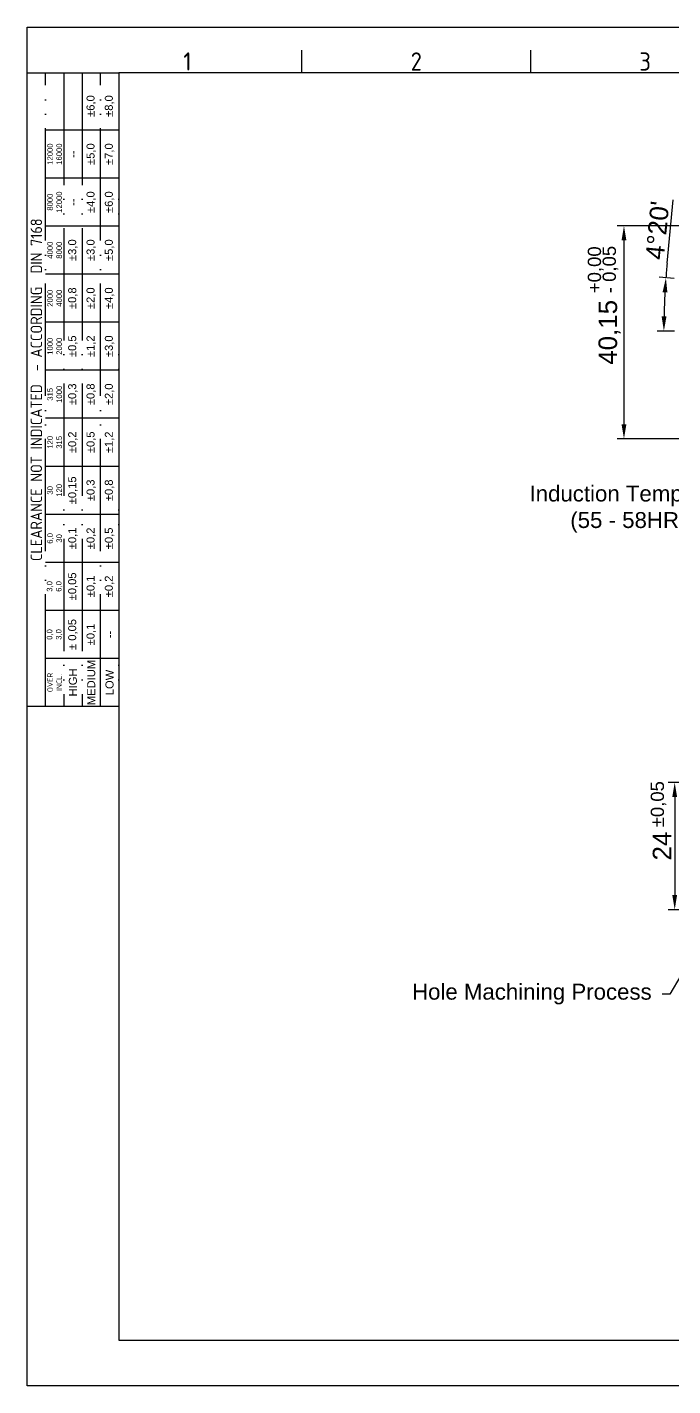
# Model space of a CAD drawing. Header units: millimetres. Extents: x 5222 to 5585, y 1392 to 1648.
# Drawn here: x 5222.4 to 5344.2, y 1392.2 to 1648.5 of the extents above; entities that cross this region are included whole.
import ezdxf
from ezdxf import colors
from ezdxf.entities.mleader import LeaderData, LeaderLine
from ezdxf.enums import TextEntityAlignment as Align
from ezdxf.math import Vec2, Vec3

# ---------------------------------------------------------------- set-up
doc = ezdxf.new("R2010")
doc.units = ezdxf.units.MM
doc.linetypes.add('ACAD_ISO05W100', pattern=[33, 24, -3, 0, -3, 0, -3])
doc.layers.add('AM_5', color=1, linetype='Continuous', lineweight=25)
doc.layers.add('AM_BOR', color=2, linetype='ACAD_ISO05W100', lineweight=35)
doc.styles.add('ACISOTS', font='isocp.shx', dxfattribs={"height": 1})
doc.styles.get("Standard").update_dxf_attribs({"font": 'arial.ttf'})
doc.dimstyles.new('ISO-25', dxfattribs={"dimtxt": 3.5, "dimasz": 2.75, "dimexe": 1.25, "dimexo": 0.625, "dimtad": 1, "dimtxsty": 'Standard', "dimcen": 2.5, "dimadec": 0, "dimazin": 0, "dimtfac": 1, "dimtmove": 0, "dimatfit": 3, "dimfxl": 1, "dimarcsym": 0})

# ---------------------------------------------------------------- blocks, each defined once
blk = doc.blocks.new('A3 ZTL')
for p, q in [((19.57, 280.82), (19.57, 9.78)), ((401.17, 280.82), (19.57, 280.82)), ((19.57, 9.78), (401.17, 9.78))]:
    blk.add_line(p, q)
at = {"layer": 'AM_BOR', "color": 135, "linetype": 'Continuous', "lineweight": 25}
for p, q in [((0, 0), (0, 290.61)), ((0, 290.61), (410.96, 290.61)), ((410.96, 0), (0, 0))]:
    blk.add_line(p, q, dxfattribs=at)
at = {"layer": 'AM_BOR', "color": 135, "lineweight": 25}
for p, q in [((58.71, 280.82), (58.71, 285.71)), ((107.63, 280.82), (107.63, 285.71)), ((3.91, 145.3), (3.91, 280.82)), ((7.83, 280.82), (7.83, 145.3)), ((11.74, 280.82), (11.74, 145.3)), ((15.66, 145.3), (15.66, 280.82)), ((19.57, 268.59), (3.91, 268.59)), ((19.57, 258.32), (3.91, 258.32)), ((19.57, 248.04), (3.91, 248.04)), ((19.57, 237.77), (3.91, 237.77)), ((19.57, 227.5), (3.91, 227.5)), ((19.57, 217.22), (3.91, 217.22)), ((19.57, 206.95), (3.91, 206.95)), ((19.57, 196.67), (3.91, 196.67)), ((19.57, 186.4), (3.91, 186.4)), ((19.57, 176.13), (3.91, 176.13)), ((19.57, 165.85), (3.91, 165.85)), ((19.57, 155.58), (3.91, 155.58))]:
    blk.add_line(p, q, dxfattribs=at)
blk.add_lwpolyline([(19.57, 145.3), (0, 145.3), (0, 280.82), (19.57, 280.82)], close=True, dxfattribs=at)
at = {"layer": 'AM_BOR', "color": 135, "lineweight": 25, "style": 'ACISOTS'}
for s, p in [('1', (34.25, 283.27)), ('2', (83.17, 283.27)), ('3', (132.09, 283.27))]:
    blk.add_text(s, height=3.91, dxfattribs=at).set_placement(p, align=Align.MIDDLE)
at = {"layer": 'AM_BOR', "color": 135, "lineweight": 25, "attachment_point": 5, "rotation": 90}
for s, insert, char_height, width in [('±6,0', (13.7, 273.73), 1.712, 10.274), ('±8,0', (17.61, 273.73), 1.712, 10.274), ('12000\\P16000', (5.87, 263.45), 1.174, 10.274), ('±5,0', (13.7, 263.45), 1.712, 10.274), ('±7,0', (17.61, 263.45), 1.712, 10.274), ('--', (9.78, 263.45), 1.712, 10.274), ('8000\\P12000', (5.87, 253.18), 1.174, 10.274), ('--', (9.78, 253.18), 1.712, 10.274), ('±4,0', (13.7, 253.18), 1.712, 10.274), ('±6,0', (17.61, 253.18), 1.712, 10.274), ('{\\Fisocp.shx|c0;CLEARANCE NOT INDICATED  - ACCORDING  DIN 7168}', (1.96, 213.06), 2.4462, 135.5186), ('4000\\P8000', (5.87, 242.91), 1.174, 10.274), ('±3,0', (9.78, 242.91), 1.712, 10.274), ('±3,0', (13.7, 242.91), 1.712, 10.274), ('±5,0', (17.61, 242.91), 1.712, 10.274), ('2000\\P4000', (5.87, 232.63), 1.174, 10.274), ('±0,8', (9.78, 232.63), 1.712, 10.274), ('±2,0', (13.7, 232.63), 1.712, 10.274), ('±4,0', (17.61, 232.63), 1.712, 10.274), ('1000\\P2000', (5.87, 222.36), 1.174, 10.274), ('±0,5', (9.78, 222.36), 1.712, 10.274), ('±1,2', (13.7, 222.36), 1.712, 10.274), ('±3,0', (17.61, 222.36), 1.712, 10.274), ('315\\P1000', (5.87, 212.08), 1.174, 10.274), ('±0,3', (9.78, 212.08), 1.712, 10.274), ('±0,8', (13.7, 212.08), 1.712, 10.274), ('±2,0', (17.61, 212.08), 1.712, 10.274), ('±0,2', (9.78, 201.81), 1.712, 10.274), ('±0,5', (13.7, 201.81), 1.712, 10.274), ('±1,2', (17.61, 201.81), 1.712, 10.274), ('120\\P315', (5.87, 201.81), 1.174, 10.274), ('30\\P120', (5.87, 191.54), 1.174, 10.274), ('±0,15', (9.78, 191.54), 1.712, 10.274), ('±0,3', (13.7, 191.54), 1.712, 10.274), ('±0,8', (17.61, 191.54), 1.712, 10.274), ('±0,1', (9.78, 181.26), 1.712, 10.274), ('±0,2', (13.7, 181.26), 1.712, 10.274), ('±0,5', (17.61, 181.26), 1.712, 10.274), ('6,0\\P30', (5.87, 181.26), 1.174, 10.274), ('3,0\\P6,0', (5.87, 170.99), 1.174, 10.274), ('±0,05', (9.78, 170.99), 1.712, 10.274), ('±0,1', (13.7, 170.99), 1.712, 10.274), ('±0,2', (17.61, 170.99), 1.712, 10.274), ('± 0,05', (9.78, 160.71), 1.712, 10.274), ('\\pt4.69206;±0,1', (13.7, 160.71), 1.7123, 10.274), ('0,0\\P3,0', (5.87, 160.71), 1.174, 10.274), ('--', (17.61, 160.71), 1.712, 10.274), ('MEDIUM', (13.7, 150.44), 1.712, 10.274), ('{\\Fisocp.shx|c0;OVER\\PINCL.}', (5.87, 150.44), 1.1742, 10.274), ('HIGH', (9.78, 150.44), 1.712, 10.274), ('LOW', (17.61, 150.44), 1.712, 10.274)]:
    blk.add_mtext(s, dxfattribs=dict(at, insert=insert, char_height=char_height, width=width))
blk = doc.blocks.new('*D211')
at = {"layer": 'AM_5', "color": 0, "lineweight": -2, "ltscale": 0.25, "transparency": 16777216}
for p, q in [((5353.99, 1505.99), (5343.29, 1505.99)), ((5344.54, 1503.24), (5344.54, 1484.74)), ((5353.99, 1481.99), (5343.29, 1481.99))]:
    blk.add_line(p, q, dxfattribs=at)
at = {"layer": 'AM_5', "color": 0, "ltscale": 0.25, "transparency": 16777216}
for points in [[(5344.08, 1503.24), (5344.99, 1503.24), (5344.54, 1505.99)], [(5344.08, 1484.74), (5344.99, 1484.74), (5344.54, 1481.99)]]:
    blk.add_solid(points, dxfattribs=at)
at = {"layer": 'Defpoints', "color": 0, "ltscale": 0.25, "transparency": 16777216}
for p in [(5354.62, 1505.99), (5344.54, 1481.99), (5354.62, 1481.99)]:
    blk.add_point(p, dxfattribs=at)
at = {"layer": 'AM_5', "color": 0, "ltscale": 0.25, "transparency": 16777216, "insert": (5342.15, 1493.99), "char_height": 3.5, "attachment_point": 5, "rotation": 90}
blk.add_mtext('24', dxfattribs=at)
blk = doc.blocks.new('*D217')
at = {"layer": 'AM_5', "color": 0, "lineweight": -2, "ltscale": 0.25, "transparency": 16777216}
for p, q in [((5383.39, 1611.02), (5333.72, 1611.02)), ((5334.97, 1608.27), (5334.97, 1573.57)), ((5384.97, 1570.82), (5333.72, 1570.82))]:
    blk.add_line(p, q, dxfattribs=at)
at = {"layer": 'AM_5', "color": 0, "ltscale": 0.25, "transparency": 16777216}
for points in [[(5334.52, 1608.27), (5335.43, 1608.27), (5334.97, 1611.02)], [(5334.52, 1573.57), (5335.43, 1573.57), (5334.97, 1570.82)]]:
    blk.add_solid(points, dxfattribs=at)
at = {"layer": 'Defpoints', "color": 0, "ltscale": 0.25, "transparency": 16777216}
for p in [(5384.02, 1611.02), (5334.97, 1570.82), (5385.59, 1570.82)]:
    blk.add_point(p, dxfattribs=at)
at = {"layer": 'AM_5', "color": 0, "ltscale": 0.25, "transparency": 16777216, "insert": (5332.25, 1590.92), "char_height": 3.5, "attachment_point": 5, "rotation": 90}
blk.add_mtext('40,15', dxfattribs=at)
blk = doc.blocks.new('*D230')
at = {"layer": 'AM_5', "color": 0, "lineweight": -2, "ltscale": 0.25, "transparency": 16777216}
for p, q in [((5343.12, 1603.94), (5344.26, 1615.89)), ((5344.46, 1601.08), (5341.63, 1601.3)), ((5344.47, 1591.17), (5341.25, 1591.17))]:
    blk.add_line(p, q, dxfattribs=at)
for start, end in [(174.5218, 175.7), (176.8782, 178.8218)]:
    blk.add_arc((5476.24, 1591.17), 133.74, start, end, dxfattribs=at)
at = {"layer": 'AM_5', "color": 0, "ltscale": 0.25, "transparency": 16777216}
for points in [[(5342.25, 1598.49), (5343.16, 1598.43), (5342.88, 1601.2)], [(5342.99, 1593.92), (5342.07, 1593.93), (5342.5, 1591.17)]]:
    blk.add_solid(points, dxfattribs=at)
at = {"layer": 'Defpoints', "color": 0, "ltscale": 0.25, "transparency": 16777216}
for p in [(5345.08, 1601.04), (5342.55, 1594.52), (5345.1, 1591.17), (5472.05, 1591.49), (5472.05, 1591.17)]:
    blk.add_point(p, dxfattribs=at)
at = {"layer": 'AM_5', "color": 0, "ltscale": 0.25, "transparency": 16777216, "insert": (5341.29, 1610.15), "char_height": 3.5, "attachment_point": 5, "rotation": 84.5218}
blk.add_mtext("4%%d20'", dxfattribs=at)

msp = doc.modelspace()

# ---------------------------------------------------------------- block references
at = {"linetype": 'ByBlock', "lineweight": 0, "xscale": 0.8820900000000002, "yscale": 0.8820900000000002, "zscale": 0.8820900000000002}
msp.add_blockref('A3 ZTL', (5222.448, 1392.154), dxfattribs=at)

# ---------------------------------------------------------------- texts
at = {"layer": 'AM_5', "ltscale": 0.25, "char_height": 2.5, "attachment_point": 1, "rotation": 90}
for s, insert in [('+0,00', (5328.15, 1598.306)), ('- 0,05', (5330.949, 1598.306)), ('%%P0,05', (5340.015, 1497.537))]:
    msp.add_mtext_dynamic_manual_height_columns(s, width=15.23302, gutter_width=12.5, heights=[0], dxfattribs=dict(at, insert=insert))

# ---------------------------------------------------------------- dimensions: what is measured, and where the dimension line sits
at = {"layer": 'AM_5', "ltscale": 0.25}
dim = msp.add_angular_dim_2l(base=(5342.546, 1594.52), line1=((5345.097, 1591.174), (5472.054, 1591.174)), line2=((5345.082, 1601.036), (5472.054, 1591.489)), text="4%%d20'", dimstyle='ISO-25', dxfattribs=at)
dim.commit()
dim.dimension.update_dxf_attribs({"geometry": '*D230', "text_midpoint": (5341.287, 1610.148)})
dim = msp.add_linear_dim(base=(5334.975, 1570.824), p1=(5384.017, 1611.024), p2=(5385.592, 1570.824), angle=90, text='40,15', dimstyle='ISO-25', dxfattribs=at)
dim.commit()
dim.dimension.update_dxf_attribs({"geometry": '*D217', "text_midpoint": (5332.246, 1590.924)})
dim = msp.add_linear_dim(base=(5344.536, 1481.988), p1=(5354.617, 1505.988), p2=(5354.617, 1481.988), angle=90, dimstyle='ISO-25', dxfattribs=at)
dim.commit()
dim.dimension.update_dxf_attribs({"geometry": '*D211', "text_midpoint": (5342.153, 1493.988)})

# ---------------------------------------------------------------- leaders
ml = msp.add_multileader_mtext('Standard', dxfattribs=at)
ml.set_content('Induction Temper\\P(55 - 58HRC)', color=256)
ml.set_leader_properties()
ml.build(insert=Vec2(0, 0))
ml.multileader.update_dxf_attribs({"arrow_head_size": 2.5})
ctx = ml.context
ctx.base_point, ctx.char_height, ctx.arrow_head_size, ctx.plane_origin = Vec3(5315.49, 1560.063), 3, 2.5, Vec3(5375.389, 1584.605)
ctx.text_align_type = 2
notes = []
notes.append((ctx, [(0, (1, 1, 0), (5353.49, 1560.063), (-1, 0), 1.721, [(0, [(5363.402, 1585.507)], 0, [])])]))
ctx.mtext.insert, ctx.mtext.alignment, ctx.mtext.flow_direction = Vec3(5349.769, 1562.004), 3, 5
ml = msp.add_multileader_mtext('Standard', dxfattribs=at)
ml.set_content('Hole Machining Process', color=256)
ml.set_leader_properties()
ml.build(insert=Vec2(0, 0))
ml.multileader.update_dxf_attribs({"arrow_head_size": 2.5})
ctx = ml.context
ctx.base_point, ctx.char_height, ctx.arrow_head_size, ctx.plane_origin = Vec3(5293.503, 1466.074), 3, 2.5, Vec3(5272.893, 1478.466)
ctx.text_align_type = 2
notes.append((ctx, [(1, (1, 1, 0), (5343.593, 1466.074), (-1, 0), 1.397, [(0, [(5357.117, 1488.988)], 0, [])])]))
ctx.mtext.insert, ctx.mtext.alignment, ctx.mtext.flow_direction = Vec3(5340.196, 1468.015), 3, 5
for ctx, leaders in notes:
    for number, flags, end, landing, length, lines in leaders:
        leader = LeaderData()
        leader.index, (leader.has_last_leader_line, leader.has_dogleg_vector, leader.attachment_direction) = number, flags
        leader.last_leader_point, leader.dogleg_vector, leader.dogleg_length = Vec3(end), Vec3(landing), length
        for number, points, colour, breaks in lines:
            line = LeaderLine()
            line.index, line.vertices, line.color, line.breaks = number, Vec3.list(points), colors.encode_raw_color(colour), breaks
            leader.lines.append(line)
        ctx.leaders.append(leader)

doc.saveas('drawing.dxf')
